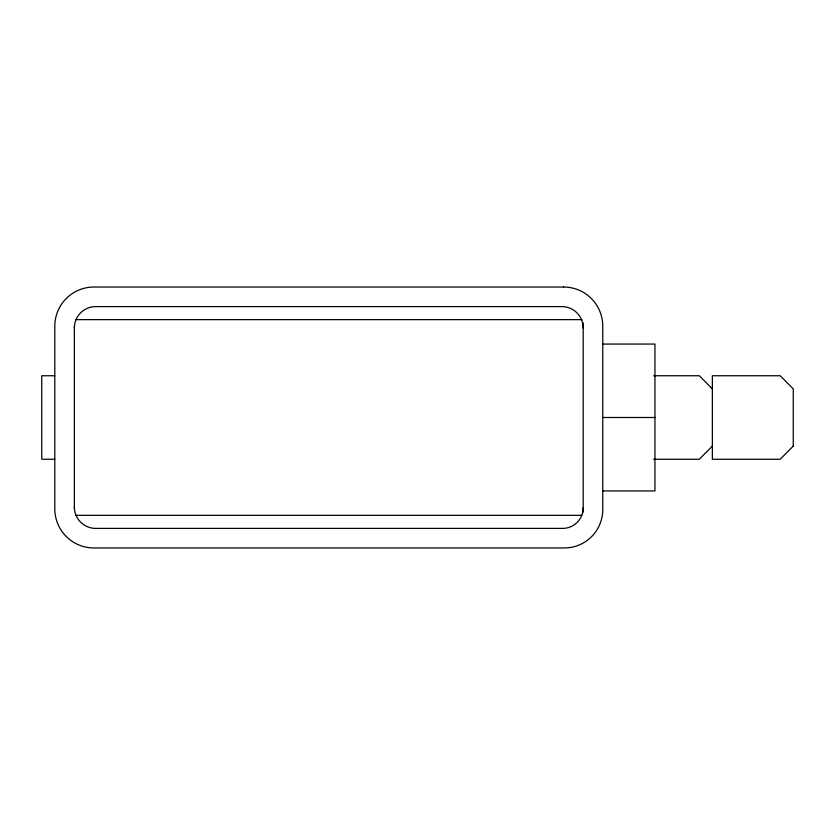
<?xml version="1.0" encoding="UTF-8"?>
<svg xmlns="http://www.w3.org/2000/svg" width="835" height="835" viewBox="0 0 835 835"><rect width="100%" height="100%" fill="white"/><g stroke="black" fill="none" stroke-linecap="round" stroke-linejoin="round"><path stroke-width="1.25" d="M74.367 328.103C74.252 316.214 83.98 306.487 95.868 306.602L561.694 306.602C573.582 306.487 583.31 316.214 583.195 328.103M583.195 507.628C583.321 519.12 573.916 528.524 562.425 528.398L95.868 528.398C83.98 528.513 74.252 518.785 74.367 506.897M712.359 446.088L699.312 459.25L653.648 459.25M75.672 319.648L581.891 319.648M602.766 344.062L654.953 344.062L654.953 490.938L602.766 490.938M54.797 375.75L41.75 375.75L41.75 459.25L54.797 459.25M653.648 375.75L699.312 375.75L712.359 388.912M602.766 417.5L654.953 417.5M75.672 515.352L581.891 515.352M583.195 322.978L583.195 512.022M74.367 326.652L74.367 508.348M793.25 446.088L780.203 459.25L712.359 459.25L712.359 375.75L780.203 375.75L793.25 388.912L793.25 446.088M563.625 287.031L93.938 287.031A39.141 39.141 0 0 0 54.797 326.172L54.797 508.828A39.141 39.141 0 0 0 93.938 547.969L564.356 547.969A38.41 38.41 0 0 0 602.766 509.559L602.766 326.172A39.141 39.141 0 0 0 563.625 287.031"/></g></svg>
